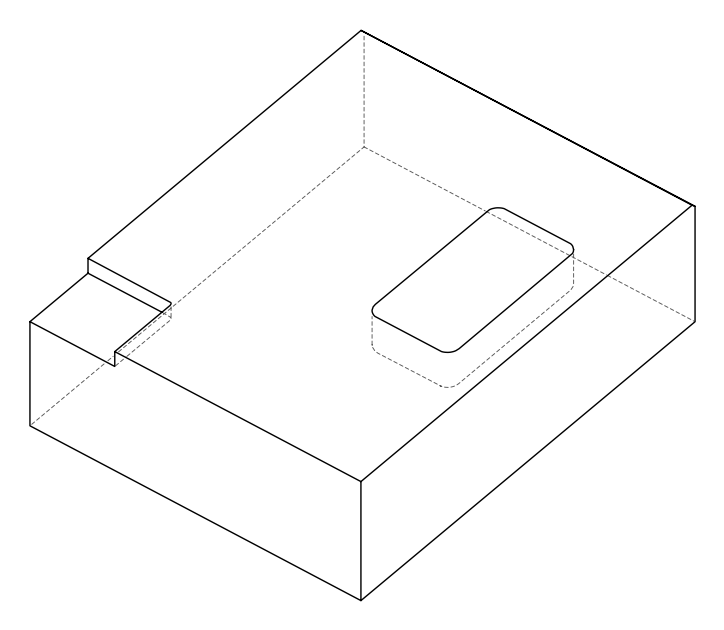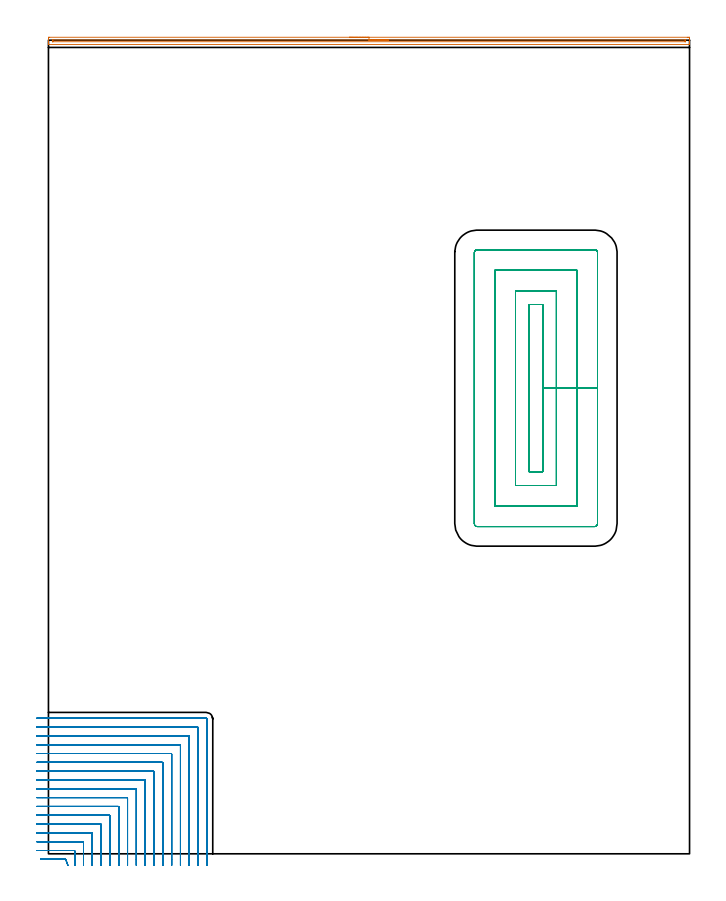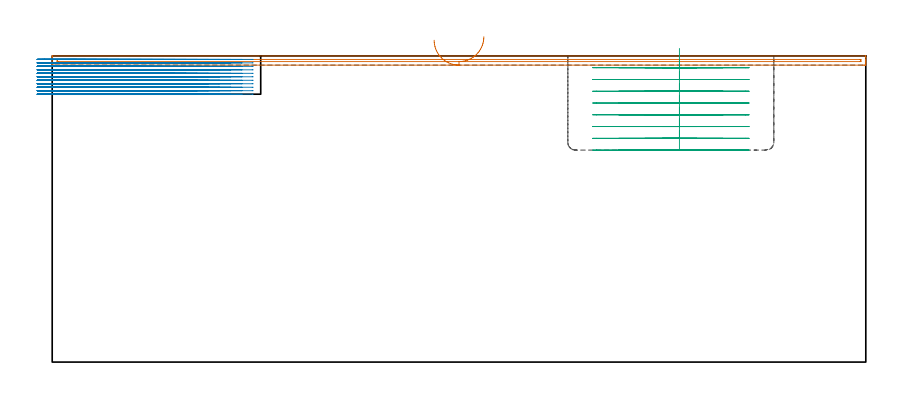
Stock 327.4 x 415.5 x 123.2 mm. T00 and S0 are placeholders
(PLAN: 3 operations, 2 tool changes, 63.1 min)
(1 AREA_MILL | FG_CHAMFER_SURFACE | UGT0205_001 | 5.39 min | 2241 mm3)
(2 MILL_CORNER_NOTCH_RECTANGULAR | CORNER_NOTCH_RECTANGULAR | UGT0201_014 | Follow Part, ap 1.5, ae 75% | 37.76 min | 93260 mm3)
(3 MILL_RECTANGULAR_POCKET | POCKET_RECTANGULAR_STRAIGHT | UGT0201_095 | Follow Part, ap 5, ae 75% | 19.95 min | 501723 mm3)
(TOOL UGT0205_001 | Chamfer Mill 20 x 3 x 45 deg. | D20 FL50 Z2)
(TOOL UGT0201_014 | End mill 6 mm | D6 FL24 Z4)
(TOOL UGT0201_095 | End mill 20 mm | D20 R3 FL38 Z4)
(OP 1 AREA_MILL)
G17 G21 G94 G90
T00 M6
G54
G17 G0 G90 X153.7 Y417. S1061 M3
G43 Z133.2 H0
Z129.5
G94 G1 X153.738 Z128.628 F250.
X153.852 Z127.763
X154.041 Z126.912
X154.303 Z126.08
X154.637 Z125.274
X155.04 Z124.5
X155.508 Z123.764
X156.04 Z123.072
X156.629 Z122.429
X157.272 Z121.839
X157.964 Z121.308
X158.7 Z120.84
X159.474 Z120.437
X160.28 Z120.103
X161.112 Z119.841
X161.964 Z119.652
X162.828 Z119.538
X163.7 Z119.5
X326.254
X326.779 Y416.999 Z119.501
X327.297 Y416.994 Z119.502
X327.392 Y416.991 Z119.505
X327.4 Y416.48 Z120.015
Y415.939 Z120.558
Y415.593 Z120.903
Y415.053 Z121.443
Y414.707 Z121.788
Y414.014 Z122.485
Y413.707 Z122.793
Y413.33 Z123.161
X327.391 Y413.303 Z123.188
X327.226 Y413.3 Z123.2
X0.174
X0.009 Y413.303 Z123.188
X0. Y413.33 Z123.161
Y413.706 Z122.793
Y414.014 Z122.485
Y414.707 Z121.788
Y415.939 Z120.558
X0.004 Y416.48 Z120.015
X0.008 Y416.991 Z119.505
X0.103 Y416.994 Z119.502
X0.621 Y417. Z119.5
X163.7
Y415.586 Z120.914
X324.984
X325.214 Y415.585 Z120.915
X325.322 Y415.583 Z120.917
X325.374 Y415.58 Z120.92
X325.39 Y415.577 Z120.923
X325.392 Y415.559 Z120.941
X325.396 Y415.447 Z121.053
X325.399 Y415.189 Z121.311
X325.397 Y414.948 Z121.552
X325.392 Y414.745 Z121.755
X325.39 Y414.724 Z121.776
X325.374 Y414.721 Z121.779
X325.321 Y414.718 Z121.782
X325.211 Y414.715 Z121.785
X324.992 Y414.714 Z121.786
X2.408
X2.186 Y414.715 Z121.785
X2.078 Y414.717 Z121.783
X2.026 Y414.721 Z121.779
X2.01 Y414.723 Z121.777
X2.008 Y414.741 Z121.759
X2.004 Y414.853 Z121.647
X2.001 Y415.111 Z121.389
X2.006 Y415.484 Z121.016
X2.01 Y415.559 Z120.941
X2.015 Y415.58 Z120.92
X2.021 Y415.581 Z120.919
X2.075 Y415.584 Z120.916
X2.185 Y415.585 Z120.915
X2.406 Y415.586 Z120.914
X163.7
X164.572 Z120.952
X165.436 Z121.066
X166.288 Z121.255
X167.12 Z121.517
X167.926 Z121.851
X168.7 Z122.254
X169.436 Z122.723
X170.128 Z123.254
X170.771 Z123.843
X171.36 Z124.486
X171.892 Z125.178
X172.36 Z125.914
X172.763 Z126.688
X173.097 Z127.494
X173.359 Z128.326
X173.548 Z129.178
X173.662 Z130.043
X173.7 Z130.914
G0 Z133.2
M5
M2
(OP 2 MILL_CORNER_NOTCH_RECTANGULAR)
G17 G21 G94 G90
T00 M6
G54
G17 G0 G90 X9.883 Y-5.829 S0 M3
G43 Z133.2 H0
Z121.8
G94 G1 X8.883 Y-3. F250.
G3 X8.605 Y-2.8 R0.3 F500.
G1 X-1.077
X-4.077 F250.
G0 Z133.2
X13.4 Y-6.
Z121.8
G1 Y-3.
Y1.405 F500.
G3 X13.105 Y1.7 R0.3
G1 X-3.
X-6. F250.
G0 Z133.2
X17.9 Y-6.
Z121.8
G1 Y-3.
Y5.904 F500.
G3 X17.604 Y6.2 R0.3
G1 X-3.
X-6. F250.
G0 Z133.2
X22.4 Y-6.
Z121.8
G1 Y-3.
Y10.404 F500.
G3 X22.104 Y10.7 R0.3
G1 X-3.
X-6. F250.
G0 Z133.2
X26.9 Y-6.
Z121.8
G1 Y-3.
Y14.904 F500.
G3 X26.604 Y15.2 R0.3
G1 X-3.
X-6. F250.
G0 Z133.2
X31.4 Y-6.
Z121.8
G1 Y-3.
Y19.404 F500.
G3 X31.104 Y19.7 R0.3
G1 X-3.
X-6. F250.
G0 Z133.2
X35.9 Y-6.
Z121.8
G1 Y-3.
Y23.904 F500.
G3 X35.604 Y24.2 R0.3
G1 X-3.
X-6. F250.
G0 Z133.2
X40.4 Y-6.
Z121.8
G1 Y-3.
Y28.404 F500.
G3 X40.104 Y28.7 R0.3
G1 X-3.
X-6. F250.
G0 Z133.2
X44.9 Y-6.
Z121.8
G1 Y-3.
Y32.904 F500.
G3 X44.604 Y33.2 R0.3
G1 X-3.
X-6. F250.
G0 Z133.2
X49.4 Y-6.
Z121.8
G1 Y-3.
Y37.403 F500.
G3 X49.103 Y37.7 R0.3
G1 X-3.
X-6. F250.
G0 Z133.2
X53.9 Y-6.
Z121.8
G1 Y-3.
Y41.903 F500.
G3 X53.603 Y42.2 R0.3
G1 X-3.
X-6. F250.
G0 Z133.2
X58.4 Y-6.
Z121.8
G1 Y-3.
Y46.403 F500.
G3 X58.103 Y46.7 R0.3
G1 X-3.
X-6. F250.
G0 Z133.2
X62.9 Y-6.
Z121.8
G1 Y-3.
Y50.903 F500.
G3 X62.603 Y51.2 R0.3
G1 X-3.
X-6. F250.
G0 Z133.2
X67.4 Y-6.
Z121.8
G1 Y-3.
Y55.403 F500.
G3 X67.103 Y55.7 R0.3
G1 X-3.
X-6. F250.
G0 Z133.2
X71.9 Y-6.
Z121.8
G1 Y-3.
Y59.903 F500.
G3 X71.603 Y60.2 R0.3
G1 X-3.
X-6. F250.
G0 Z133.2
X76.4 Y-6.
Z121.8
G1 Y-3.
Y64.403 F500.
G3 X76.103 Y64.7 R0.3
G1 X-3.
X-6. F250.
G0 Z133.2
X80.9 Y-6.
Z121.8
G1 Y-3.
Y68.8 F500.
G3 X80.5 Y69.2 R0.4
G1 X-3.
X-6. F250.
G0 Z133.2
X9.883 Y-5.829
Z120.4
G1 X8.883 Y-3.
G3 X8.605 Y-2.8 R0.3 F500.
G1 X-1.077
X-4.077 F250.
G0 Z133.2
X13.4 Y-6.
Z120.4
G1 Y-3.
Y1.405 F500.
G3 X13.105 Y1.7 R0.3
G1 X-3.
X-6. F250.
G0 Z133.2
X17.9 Y-6.
Z120.4
G1 Y-3.
Y5.904 F500.
G3 X17.604 Y6.2 R0.3
G1 X-3.
X-6. F250.
G0 Z133.2
X22.4 Y-6.
Z120.4
G1 Y-3.
Y10.404 F500.
G3 X22.104 Y10.7 R0.3
G1 X-3.
X-6. F250.
G0 Z133.2
X26.9 Y-6.
Z120.4
G1 Y-3.
Y14.904 F500.
G3 X26.604 Y15.2 R0.3
G1 X-3.
X-6. F250.
G0 Z133.2
X31.4 Y-6.
Z120.4
G1 Y-3.
Y19.404 F500.
G3 X31.104 Y19.7 R0.3
G1 X-3.
X-6. F250.
G0 Z133.2
X35.9 Y-6.
Z120.4
G1 Y-3.
Y23.904 F500.
G3 X35.604 Y24.2 R0.3
G1 X-3.
X-6. F250.
G0 Z133.2
X40.4 Y-6.
Z120.4
G1 Y-3.
Y28.404 F500.
G3 X40.104 Y28.7 R0.3
G1 X-3.
X-6. F250.
G0 Z133.2
X44.9 Y-6.
Z120.4
G1 Y-3.
Y32.903 F500.
G3 X44.603 Y33.2 R0.3
G1 X-3.
X-6. F250.
G0 Z133.2
X49.4 Y-6.
Z120.4
G1 Y-3.
Y37.403 F500.
G3 X49.103 Y37.7 R0.3
G1 X-3.
X-6. F250.
G0 Z133.2
X53.9 Y-6.
Z120.4
G1 Y-3.
Y41.903 F500.
G3 X53.603 Y42.2 R0.3
G1 X-3.
X-6. F250.
G0 Z133.2
X58.4 Y-6.
Z120.4
G1 Y-3.
Y46.403 F500.
G3 X58.103 Y46.7 R0.3
G1 X-3.
X-6. F250.
G0 Z133.2
X62.9 Y-6.
Z120.4
G1 Y-3.
Y50.903 F500.
G3 X62.603 Y51.2 R0.3
G1 X-3.
X-6. F250.
G0 Z133.2
X67.4 Y-6.
Z120.4
G1 Y-3.
Y55.403 F500.
G3 X67.103 Y55.7 R0.3
G1 X-3.
X-6. F250.
G0 Z133.2
X71.9 Y-6.
Z120.4
G1 Y-3.
Y59.903 F500.
G3 X71.603 Y60.2 R0.3
G1 X-3.
X-6. F250.
G0 Z133.2
X76.4 Y-6.
Z120.4
G1 Y-3.
Y64.403 F500.
G3 X76.103 Y64.7 R0.3
G1 X-3.
X-6. F250.
G0 Z133.2
X80.9 Y-6.
Z120.4
G1 Y-3.
Y68.8 F500.
G3 X80.5 Y69.2 R0.4
G1 X-3.
X-6. F250.
G0 Z133.2
X9.883 Y-5.829
Z119.
G1 X8.883 Y-3.
G3 X8.605 Y-2.8 R0.3 F500.
G1 X-1.077
X-4.077 F250.
G0 Z133.2
X13.4 Y-6.
Z119.
G1 Y-3.
Y1.405 F500.
G3 X13.105 Y1.7 R0.3
G1 X-3.
X-6. F250.
G0 Z133.2
X17.9 Y-6.
Z119.
G1 Y-3.
Y5.904 F500.
G3 X17.604 Y6.2 R0.3
G1 X-3.
X-6. F250.
G0 Z133.2
X22.4 Y-6.
Z119.
G1 Y-3.
Y10.404 F500.
G3 X22.104 Y10.7 R0.3
G1 X-3.
X-6. F250.
G0 Z133.2
X26.9 Y-6.
Z119.
G1 Y-3.
Y14.904 F500.
G3 X26.604 Y15.2 R0.3
G1 X-3.
X-6. F250.
G0 Z133.2
X31.4 Y-6.
Z119.
G1 Y-3.
Y19.404 F500.
G3 X31.104 Y19.7 R0.3
G1 X-3.
X-6. F250.
G0 Z133.2
X35.9 Y-6.
Z119.
G1 Y-3.
Y23.904 F500.
G3 X35.604 Y24.2 R0.3
G1 X-3.
X-6. F250.
G0 Z133.2
X40.4 Y-6.
Z119.
G1 Y-3.
Y28.404 F500.
G3 X40.104 Y28.7 R0.3
G1 X-3.
X-6. F250.
G0 Z133.2
X44.9 Y-6.
Z119.
G1 Y-3.
Y32.903 F500.
G3 X44.603 Y33.2 R0.3
G1 X-3.
X-6. F250.
G0 Z133.2
X49.4 Y-6.
Z119.
G1 Y-3.
Y37.403 F500.
G3 X49.103 Y37.7 R0.3
G1 X-3.
X-6. F250.
G0 Z133.2
X53.9 Y-6.
Z119.
G1 Y-3.
Y41.903 F500.
G3 X53.603 Y42.2 R0.3
G1 X-3.
X-6. F250.
G0 Z133.2
X58.4 Y-6.
Z119.
G1 Y-3.
Y46.403 F500.
G3 X58.103 Y46.7 R0.3
G1 X-3.
X-6. F250.
G0 Z133.2
X62.9 Y-6.
Z119.
G1 Y-3.
Y50.903 F500.
G3 X62.603 Y51.2 R0.3
G1 X-3.
X-6. F250.
G0 Z133.2
X67.4 Y-6.
Z119.
G1 Y-3.
Y55.403 F500.
G3 X67.103 Y55.7 R0.3
G1 X-3.
X-6. F250.
G0 Z133.2
X71.9 Y-6.
Z119.
G1 Y-3.
Y59.903 F500.
G3 X71.603 Y60.2 R0.3
G1 X-3.
X-6. F250.
G0 Z133.2
X76.4 Y-6.
Z119.
G1 Y-3.
Y64.403 F500.
G3 X76.103 Y64.7 R0.3
G1 X-3.
X-6. F250.
G0 Z133.2
X80.9 Y-6.
Z119.
G1 Y-3.
Y68.8 F500.
G3 X80.5 Y69.2 R0.4
G1 X-3.
X-6. F250.
G0 Z133.2
X9.883 Y-5.829
Z117.6
G1 X8.883 Y-3.
G3 X8.605 Y-2.8 R0.3 F500.
G1 X-1.077
X-4.077 F250.
G0 Z133.2
X13.4 Y-6.
Z117.6
G1 Y-3.
Y1.405 F500.
G3 X13.105 Y1.7 R0.3
G1 X-3.
X-6. F250.
G0 Z133.2
X17.9 Y-6.
Z117.6
G1 Y-3.
Y5.904 F500.
G3 X17.604 Y6.2 R0.3
G1 X-3.
X-6. F250.
G0 Z133.2
X22.4 Y-6.
Z117.6
G1 Y-3.
Y10.404 F500.
G3 X22.104 Y10.7 R0.3
G1 X-3.
X-6. F250.
G0 Z133.2
X26.9 Y-6.
Z117.6
G1 Y-3.
Y14.904 F500.
G3 X26.604 Y15.2 R0.3
G1 X-3.
X-6. F250.
G0 Z133.2
X31.4 Y-6.
Z117.6
G1 Y-3.
Y19.404 F500.
G3 X31.104 Y19.7 R0.3
G1 X-3.
X-6. F250.
G0 Z133.2
X35.9 Y-6.
Z117.6
G1 Y-3.
Y23.904 F500.
G3 X35.604 Y24.2 R0.3
G1 X-3.
X-6. F250.
G0 Z133.2
X40.4 Y-6.
Z117.6
G1 Y-3.
Y28.404 F500.
G3 X40.104 Y28.7 R0.3
G1 X-3.
X-6. F250.
G0 Z133.2
X44.9 Y-6.
Z117.6
G1 Y-3.
Y32.903 F500.
G3 X44.603 Y33.2 R0.3
G1 X-3.
X-6. F250.
G0 Z133.2
X49.4 Y-6.
Z117.6
G1 Y-3.
Y37.403 F500.
G3 X49.103 Y37.7 R0.3
G1 X-3.
X-6. F250.
G0 Z133.2
X53.9 Y-6.
Z117.6
G1 Y-3.
Y41.903 F500.
G3 X53.603 Y42.2 R0.3
G1 X-3.
X-6. F250.
G0 Z133.2
X58.4 Y-6.
Z117.6
G1 Y-3.
Y46.403 F500.
G3 X58.103 Y46.7 R0.3
G1 X-3.
X-6. F250.
G0 Z133.2
X62.9 Y-6.
Z117.6
G1 Y-3.
Y50.903 F500.
G3 X62.603 Y51.2 R0.3
G1 X-3.
X-6. F250.
G0 Z133.2
X67.4 Y-6.
Z117.6
G1 Y-3.
Y55.403 F500.
G3 X67.103 Y55.7 R0.3
G1 X-3.
X-6. F250.
G0 Z133.2
X71.9 Y-6.
Z117.6
G1 Y-3.
Y59.903 F500.
G3 X71.603 Y60.2 R0.3
G1 X-3.
X-6. F250.
G0 Z133.2
X76.4 Y-6.
Z117.6
G1 Y-3.
Y64.403 F500.
G3 X76.103 Y64.7 R0.3
G1 X-3.
X-6. F250.
G0 Z133.2
X80.9 Y-6.
Z117.6
G1 Y-3.
Y68.8 F500.
G3 X80.5 Y69.2 R0.4
G1 X-3.
X-6. F250.
G0 Z133.2
X9.883 Y-5.829
Z116.2
G1 X8.883 Y-3.
G3 X8.605 Y-2.8 R0.3 F500.
G1 X-1.077
X-4.077 F250.
G0 Z133.2
X13.4 Y-6.
Z116.2
G1 Y-3.
Y1.405 F500.
G3 X13.105 Y1.7 R0.3
G1 X-3.
X-6. F250.
G0 Z133.2
X17.9 Y-6.
Z116.2
G1 Y-3.
Y5.904 F500.
G3 X17.604 Y6.2 R0.3
G1 X-3.
X-6. F250.
G0 Z133.2
X22.4 Y-6.
Z116.2
G1 Y-3.
Y10.404 F500.
G3 X22.104 Y10.7 R0.3
G1 X-3.
X-6. F250.
G0 Z133.2
X26.9 Y-6.
Z116.2
G1 Y-3.
Y14.904 F500.
G3 X26.604 Y15.2 R0.3
G1 X-3.
X-6. F250.
G0 Z133.2
X31.4 Y-6.
Z116.2
G1 Y-3.
Y19.404 F500.
G3 X31.104 Y19.7 R0.3
G1 X-3.
X-6. F250.
G0 Z133.2
X35.9 Y-6.
Z116.2
G1 Y-3.
Y23.904 F500.
G3 X35.604 Y24.2 R0.3
G1 X-3.
X-6. F250.
G0 Z133.2
X40.4 Y-6.
Z116.2
G1 Y-3.
Y28.404 F500.
G3 X40.104 Y28.7 R0.3
G1 X-3.
X-6. F250.
G0 Z133.2
X44.9 Y-6.
Z116.2
G1 Y-3.
Y32.903 F500.
G3 X44.603 Y33.2 R0.3
G1 X-3.
X-6. F250.
G0 Z133.2
X49.4 Y-6.
Z116.2
G1 Y-3.
Y37.403 F500.
G3 X49.103 Y37.7 R0.3
G1 X-3.
X-6. F250.
G0 Z133.2
X53.9 Y-6.
Z116.2
G1 Y-3.
Y41.903 F500.
G3 X53.603 Y42.2 R0.3
G1 X-3.
X-6. F250.
G0 Z133.2
X58.4 Y-6.
Z116.2
G1 Y-3.
Y46.403 F500.
G3 X58.103 Y46.7 R0.3
G1 X-3.
X-6. F250.
G0 Z133.2
X62.9 Y-6.
Z116.2
G1 Y-3.
Y50.903 F500.
G3 X62.603 Y51.2 R0.3
G1 X-3.
X-6. F250.
G0 Z133.2
X67.4 Y-6.
Z116.2
G1 Y-3.
Y55.403 F500.
G3 X67.103 Y55.7 R0.3
G1 X-3.
X-6. F250.
G0 Z133.2
X71.9 Y-6.
Z116.2
G1 Y-3.
Y59.903 F500.
G3 X71.603 Y60.2 R0.3
G1 X-3.
X-6. F250.
G0 Z133.2
X76.4 Y-6.
Z116.2
G1 Y-3.
Y64.403 F500.
G3 X76.103 Y64.7 R0.3
G1 X-3.
X-6. F250.
G0 Z133.2
X80.9 Y-6.
Z116.2
G1 Y-3.
Y68.8 F500.
G3 X80.5 Y69.2 R0.4
G1 X-3.
X-6. F250.
G0 Z133.2
X9.883 Y-5.829
Z114.8
G1 X8.883 Y-3.
G3 X8.605 Y-2.8 R0.3 F500.
G1 X-1.077
X-4.077 F250.
G0 Z133.2
X13.4 Y-6.
Z114.8
G1 Y-3.
Y1.405 F500.
G3 X13.105 Y1.7 R0.3
G1 X-3.
X-6. F250.
G0 Z133.2
X17.9 Y-6.
Z114.8
G1 Y-3.
Y5.904 F500.
G3 X17.604 Y6.2 R0.3
G1 X-3.
X-6. F250.
G0 Z133.2
X22.4 Y-6.
Z114.8
G1 Y-3.
Y10.404 F500.
G3 X22.104 Y10.7 R0.3
G1 X-3.
X-6. F250.
G0 Z133.2
X26.9 Y-6.
Z114.8
G1 Y-3.
Y14.904 F500.
G3 X26.604 Y15.2 R0.3
G1 X-3.
X-6. F250.
G0 Z133.2
X31.4 Y-6.
Z114.8
G1 Y-3.
Y19.404 F500.
G3 X31.104 Y19.7 R0.3
G1 X-3.
X-6. F250.
G0 Z133.2
X35.9 Y-6.
Z114.8
G1 Y-3.
Y23.904 F500.
G3 X35.604 Y24.2 R0.3
G1 X-3.
X-6. F250.
G0 Z133.2
X40.4 Y-6.
Z114.8
G1 Y-3.
Y28.404 F500.
G3 X40.104 Y28.7 R0.3
G1 X-3.
X-6. F250.
G0 Z133.2
X44.9 Y-6.
Z114.8
G1 Y-3.
Y32.903 F500.
G3 X44.603 Y33.2 R0.3
G1 X-3.
X-6. F250.
G0 Z133.2
X49.4 Y-6.
Z114.8
G1 Y-3.
Y37.403 F500.
G3 X49.103 Y37.7 R0.3
G1 X-3.
X-6. F250.
G0 Z133.2
X53.9 Y-6.
Z114.8
G1 Y-3.
Y41.903 F500.
G3 X53.603 Y42.2 R0.3
G1 X-3.
X-6. F250.
G0 Z133.2
X58.4 Y-6.
Z114.8
G1 Y-3.
Y46.403 F500.
G3 X58.103 Y46.7 R0.3
G1 X-3.
X-6. F250.
G0 Z133.2
X62.9 Y-6.
Z114.8
G1 Y-3.
Y50.903 F500.
G3 X62.603 Y51.2 R0.3
G1 X-3.
X-6. F250.
G0 Z133.2
X67.4 Y-6.
Z114.8
G1 Y-3.
Y55.403 F500.
G3 X67.103 Y55.7 R0.3
G1 X-3.
X-6. F250.
G0 Z133.2
X71.9 Y-6.
Z114.8
G1 Y-3.
Y59.903 F500.
G3 X71.603 Y60.2 R0.3
G1 X-3.
X-6. F250.
G0 Z133.2
X76.4 Y-6.
Z114.8
G1 Y-3.
Y64.403 F500.
G3 X76.103 Y64.7 R0.3
G1 X-3.
X-6. F250.
G0 Z133.2
X80.9 Y-6.
Z114.8
G1 Y-3.
Y68.8 F500.
G3 X80.5 Y69.2 R0.4
G1 X-3.
X-6. F250.
G0 Z133.2
X9.883 Y-5.829
Z113.4
G1 X8.883 Y-3.
G3 X8.605 Y-2.8 R0.3 F500.
G1 X-1.077
X-4.077 F250.
G0 Z133.2
X13.4 Y-6.
Z113.4
G1 Y-3.
Y1.405 F500.
G3 X13.105 Y1.7 R0.3
G1 X-3.
X-6. F250.
G0 Z133.2
X17.9 Y-6.
Z113.4
G1 Y-3.
Y5.904 F500.
G3 X17.604 Y6.2 R0.3
G1 X-3.
X-6. F250.
G0 Z133.2
X22.4 Y-6.
Z113.4
G1 Y-3.
Y10.404 F500.
G3 X22.104 Y10.7 R0.3
G1 X-3.
X-6. F250.
G0 Z133.2
X26.9 Y-6.
Z113.4
G1 Y-3.
Y14.904 F500.
G3 X26.604 Y15.2 R0.3
G1 X-3.
X-6. F250.
G0 Z133.2
X31.4 Y-6.
Z113.4
G1 Y-3.
Y19.404 F500.
G3 X31.104 Y19.7 R0.3
G1 X-3.
X-6. F250.
G0 Z133.2
X35.9 Y-6.
Z113.4
G1 Y-3.
Y23.904 F500.
G3 X35.604 Y24.2 R0.3
G1 X-3.
X-6. F250.
G0 Z133.2
X40.4 Y-6.
Z113.4
G1 Y-3.
Y28.404 F500.
G3 X40.104 Y28.7 R0.3
G1 X-3.
X-6. F250.
G0 Z133.2
X44.9 Y-6.
Z113.4
G1 Y-3.
Y32.903 F500.
G3 X44.603 Y33.2 R0.3
G1 X-3.
X-6. F250.
G0 Z133.2
X49.4 Y-6.
Z113.4
G1 Y-3.
Y37.403 F500.
G3 X49.103 Y37.7 R0.3
G1 X-3.
X-6. F250.
G0 Z133.2
X53.9 Y-6.
Z113.4
G1 Y-3.
Y41.903 F500.
G3 X53.603 Y42.2 R0.3
G1 X-3.
X-6. F250.
G0 Z133.2
X58.4 Y-6.
Z113.4
G1 Y-3.
Y46.403 F500.
G3 X58.103 Y46.7 R0.3
G1 X-3.
X-6. F250.
G0 Z133.2
X62.9 Y-6.
Z113.4
G1 Y-3.
Y50.903 F500.
G3 X62.603 Y51.2 R0.3
G1 X-3.
X-6. F250.
G0 Z133.2
X67.4 Y-6.
Z113.4
G1 Y-3.
Y55.403 F500.
G3 X67.103 Y55.7 R0.3
G1 X-3.
X-6. F250.
G0 Z133.2
X71.9 Y-6.
Z113.4
G1 Y-3.
Y59.903 F500.
G3 X71.603 Y60.2 R0.3
G1 X-3.
X-6. F250.
G0 Z133.2
X76.4 Y-6.
Z113.4
G1 Y-3.
Y64.403 F500.
G3 X76.103 Y64.7 R0.3
G1 X-3.
X-6. F250.
G0 Z133.2
X80.9 Y-6.
Z113.4
G1 Y-3.
Y68.8 F500.
G3 X80.5 Y69.2 R0.4
G1 X-3.
X-6. F250.
G0 Z133.2
X9.883 Y-5.829
Z112.
G1 X8.883 Y-3.
G3 X8.605 Y-2.8 R0.3 F500.
G1 X-1.077
X-4.077 F250.
G0 Z133.2
X13.4 Y-6.
Z112.
G1 Y-3.
Y1.405 F500.
G3 X13.105 Y1.7 R0.3
G1 X-3.
X-6. F250.
G0 Z133.2
X17.9 Y-6.
Z112.
G1 Y-3.
Y5.904 F500.
G3 X17.604 Y6.2 R0.3
G1 X-3.
X-6. F250.
G0 Z133.2
X22.4 Y-6.
Z112.
G1 Y-3.
Y10.404 F500.
G3 X22.104 Y10.7 R0.3
G1 X-3.
X-6. F250.
G0 Z133.2
X26.9 Y-6.
Z112.
G1 Y-3.
Y14.904 F500.
G3 X26.604 Y15.2 R0.3
G1 X-3.
X-6. F250.
G0 Z133.2
X31.4 Y-6.
Z112.
G1 Y-3.
Y19.404 F500.
G3 X31.104 Y19.7 R0.3
G1 X-3.
X-6. F250.
G0 Z133.2
X35.9 Y-6.
Z112.
G1 Y-3.
Y23.904 F500.
G3 X35.604 Y24.2 R0.3
G1 X-3.
X-6. F250.
G0 Z133.2
X40.4 Y-6.
Z112.
G1 Y-3.
Y28.404 F500.
G3 X40.104 Y28.7 R0.3
G1 X-3.
X-6. F250.
G0 Z133.2
X44.9 Y-6.
Z112.
G1 Y-3.
Y32.903 F500.
G3 X44.603 Y33.2 R0.3
G1 X-3.
X-6. F250.
G0 Z133.2
X49.4 Y-6.
Z112.
G1 Y-3.
Y37.403 F500.
G3 X49.103 Y37.7 R0.3
G1 X-3.
X-6. F250.
G0 Z133.2
X53.9 Y-6.
Z112.
G1 Y-3.
Y41.903 F500.
G3 X53.603 Y42.2 R0.3
G1 X-3.
X-6. F250.
G0 Z133.2
X58.4 Y-6.
Z112.
G1 Y-3.
Y46.403 F500.
G3 X58.103 Y46.7 R0.3
G1 X-3.
X-6. F250.
G0 Z133.2
X62.9 Y-6.
Z112.
G1 Y-3.
Y50.903 F500.
G3 X62.603 Y51.2 R0.3
G1 X-3.
X-6. F250.
G0 Z133.2
X67.4 Y-6.
Z112.
G1 Y-3.
Y55.403 F500.
G3 X67.103 Y55.7 R0.3
G1 X-3.
X-6. F250.
G0 Z133.2
X71.9 Y-6.
Z112.
G1 Y-3.
Y59.903 F500.
G3 X71.603 Y60.2 R0.3
G1 X-3.
X-6. F250.
G0 Z133.2
X76.4 Y-6.
Z112.
G1 Y-3.
Y64.403 F500.
G3 X76.103 Y64.7 R0.3
G1 X-3.
X-6. F250.
G0 Z133.2
X80.9 Y-6.
Z112.
G1 Y-3.
Y68.8 F500.
G3 X80.5 Y69.2 R0.4
G1 X-3.
X-6. F250.
G0 Z133.2
X9.883 Y-5.829
Z110.6
G1 X8.883 Y-3.
G3 X8.605 Y-2.8 R0.3 F500.
G1 X-1.077
X-4.077 F250.
G0 Z133.2
X13.4 Y-6.
Z110.6
G1 Y-3.
Y1.405 F500.
G3 X13.105 Y1.7 R0.3
G1 X-3.
X-6. F250.
G0 Z133.2
X17.9 Y-6.
Z110.6
G1 Y-3.
Y5.904 F500.
G3 X17.604 Y6.2 R0.3
G1 X-3.
X-6. F250.
G0 Z133.2
X22.4 Y-6.
Z110.6
G1 Y-3.
Y10.404 F500.
G3 X22.104 Y10.7 R0.3
G1 X-3.
X-6. F250.
G0 Z133.2
X26.9 Y-6.
Z110.6
G1 Y-3.
Y14.904 F500.
G3 X26.604 Y15.2 R0.3
G1 X-3.
X-6. F250.
G0 Z133.2
X31.4 Y-6.
Z110.6
G1 Y-3.
Y19.404 F500.
G3 X31.104 Y19.7 R0.3
G1 X-3.
X-6. F250.
G0 Z133.2
X35.9 Y-6.
Z110.6
G1 Y-3.
Y23.904 F500.
G3 X35.604 Y24.2 R0.3
G1 X-3.
X-6. F250.
G0 Z133.2
X40.4 Y-6.
Z110.6
G1 Y-3.
Y28.404 F500.
G3 X40.104 Y28.7 R0.3
G1 X-3.
X-6. F250.
G0 Z133.2
X44.9 Y-6.
Z110.6
G1 Y-3.
Y32.903 F500.
G3 X44.603 Y33.2 R0.3
G1 X-3.
X-6. F250.
G0 Z133.2
X49.4 Y-6.
Z110.6
G1 Y-3.
Y37.403 F500.
G3 X49.103 Y37.7 R0.3
G1 X-3.
X-6. F250.
G0 Z133.2
X53.9 Y-6.
Z110.6
G1 Y-3.
Y41.903 F500.
G3 X53.603 Y42.2 R0.3
G1 X-3.
X-6. F250.
G0 Z133.2
X58.4 Y-6.
Z110.6
G1 Y-3.
Y46.403 F500.
G3 X58.103 Y46.7 R0.3
G1 X-3.
X-6. F250.
G0 Z133.2
X62.9 Y-6.
Z110.6
G1 Y-3.
Y50.903 F500.
G3 X62.603 Y51.2 R0.3
G1 X-3.
X-6. F250.
G0 Z133.2
X67.4 Y-6.
Z110.6
G1 Y-3.
Y55.403 F500.
G3 X67.103 Y55.7 R0.3
G1 X-3.
X-6. F250.
G0 Z133.2
X71.9 Y-6.
Z110.6
G1 Y-3.
Y59.903 F500.
G3 X71.603 Y60.2 R0.3
G1 X-3.
X-6. F250.
G0 Z133.2
X76.4 Y-6.
Z110.6
G1 Y-3.
Y64.403 F500.
G3 X76.103 Y64.7 R0.3
G1 X-3.
X-6. F250.
G0 Z133.2
X80.9 Y-6.
Z110.6
G1 Y-3.
Y68.8 F500.
G3 X80.5 Y69.2 R0.4
G1 X-3.
X-6. F250.
G0 Z133.2
X9.883 Y-5.829
Z109.2
G1 X8.883 Y-3.
G3 X8.605 Y-2.8 R0.3 F500.
G1 X-1.077
X-4.077 F250.
G0 Z133.2
X13.4 Y-6.
Z109.2
G1 Y-3.
Y1.405 F500.
G3 X13.105 Y1.7 R0.3
G1 X-3.
X-6. F250.
G0 Z133.2
X17.9 Y-6.
Z109.2
G1 Y-3.
Y5.904 F500.
G3 X17.604 Y6.2 R0.3
G1 X-3.
X-6. F250.
G0 Z133.2
X22.4 Y-6.
Z109.2
G1 Y-3.
Y10.404 F500.
G3 X22.104 Y10.7 R0.3
G1 X-3.
X-6. F250.
G0 Z133.2
X26.9 Y-6.
Z109.2
G1 Y-3.
Y14.904 F500.
G3 X26.604 Y15.2 R0.3
G1 X-3.
X-6. F250.
G0 Z133.2
X31.4 Y-6.
Z109.2
G1 Y-3.
Y19.404 F500.
G3 X31.104 Y19.7 R0.3
G1 X-3.
X-6. F250.
G0 Z133.2
X35.9 Y-6.
Z109.2
G1 Y-3.
Y23.904 F500.
G3 X35.604 Y24.2 R0.3
G1 X-3.
X-6. F250.
G0 Z133.2
X40.4 Y-6.
Z109.2
G1 Y-3.
Y28.404 F500.
G3 X40.104 Y28.7 R0.3
G1 X-3.
X-6. F250.
G0 Z133.2
X44.9 Y-6.
Z109.2
G1 Y-3.
Y32.903 F500.
G3 X44.603 Y33.2 R0.3
G1 X-3.
X-6. F250.
G0 Z133.2
X49.4 Y-6.
Z109.2
G1 Y-3.
Y37.403 F500.
G3 X49.103 Y37.7 R0.3
G1 X-3.
X-6. F250.
G0 Z133.2
X53.9 Y-6.
Z109.2
G1 Y-3.
Y41.903 F500.
G3 X53.603 Y42.2 R0.3
G1 X-3.
X-6. F250.
G0 Z133.2
X58.4 Y-6.
Z109.2
G1 Y-3.
Y46.403 F500.
G3 X58.103 Y46.7 R0.3
G1 X-3.
X-6. F250.
G0 Z133.2
X62.9 Y-6.
Z109.2
G1 Y-3.
Y50.903 F500.
G3 X62.603 Y51.2 R0.3
G1 X-3.
X-6. F250.
G0 Z133.2
X67.4 Y-6.
Z109.2
G1 Y-3.
Y55.403 F500.
G3 X67.103 Y55.7 R0.3
G1 X-3.
X-6. F250.
G0 Z133.2
X71.9 Y-6.
Z109.2
G1 Y-3.
Y59.903 F500.
G3 X71.603 Y60.2 R0.3
G1 X-3.
X-6. F250.
G0 Z133.2
X76.4 Y-6.
Z109.2
G1 Y-3.
Y64.403 F500.
G3 X76.103 Y64.7 R0.3
G1 X-3.
X-6. F250.
G0 Z133.2
X80.9 Y-6.
Z109.2
G1 Y-3.
Y68.8 F500.
G3 X80.5 Y69.2 R0.4
G1 X-3.
X-6. F250.
G0 Z133.2
X9.883 Y-5.829
Z107.8
G1 X8.883 Y-3.
G3 X8.605 Y-2.8 R0.3 F500.
G1 X-1.077
X-4.077 F250.
G0 Z133.2
X13.4 Y-6.
Z107.8
G1 Y-3.
Y1.405 F500.
G3 X13.105 Y1.7 R0.3
G1 X-3.
X-6. F250.
G0 Z133.2
X17.9 Y-6.
Z107.8
G1 Y-3.
Y5.904 F500.
G3 X17.604 Y6.2 R0.3
G1 X-3.
X-6. F250.
G0 Z133.2
X22.4 Y-6.
Z107.8
G1 Y-3.
Y10.404 F500.
G3 X22.104 Y10.7 R0.3
G1 X-3.
X-6. F250.
G0 Z133.2
X26.9 Y-6.
Z107.8
G1 Y-3.
Y14.904 F500.
G3 X26.604 Y15.2 R0.3
G1 X-3.
X-6. F250.
G0 Z133.2
X31.4 Y-6.
Z107.8
G1 Y-3.
Y19.404 F500.
G3 X31.104 Y19.7 R0.3
G1 X-3.
X-6. F250.
G0 Z133.2
X35.9 Y-6.
Z107.8
G1 Y-3.
Y23.904 F500.
G3 X35.604 Y24.2 R0.3
G1 X-3.
X-6. F250.
G0 Z133.2
X40.4 Y-6.
Z107.8
G1 Y-3.
Y28.404 F500.
G3 X40.104 Y28.7 R0.3
G1 X-3.
X-6. F250.
G0 Z133.2
X44.9 Y-6.
Z107.8
G1 Y-3.
Y32.903 F500.
G3 X44.603 Y33.2 R0.3
G1 X-3.
X-6. F250.
G0 Z133.2
X49.4 Y-6.
Z107.8
G1 Y-3.
Y37.403 F500.
G3 X49.103 Y37.7 R0.3
G1 X-3.
X-6. F250.
G0 Z133.2
X53.9 Y-6.
Z107.8
G1 Y-3.
Y41.903 F500.
G3 X53.603 Y42.2 R0.3
G1 X-3.
X-6. F250.
G0 Z133.2
X58.4 Y-6.
Z107.8
G1 Y-3.
Y46.403 F500.
G3 X58.103 Y46.7 R0.3
G1 X-3.
X-6. F250.
G0 Z133.2
X62.9 Y-6.
Z107.8
G1 Y-3.
Y50.903 F500.
G3 X62.603 Y51.2 R0.3
G1 X-3.
X-6. F250.
G0 Z133.2
X67.4 Y-6.
Z107.8
G1 Y-3.
Y55.403 F500.
G3 X67.103 Y55.7 R0.3
G1 X-3.
X-6. F250.
G0 Z133.2
X71.9 Y-6.
Z107.8
G1 Y-3.
Y59.903 F500.
G3 X71.603 Y60.2 R0.3
G1 X-3.
X-6. F250.
G0 Z133.2
X76.4 Y-6.
Z107.8
G1 Y-3.
Y64.403 F500.
G3 X76.103 Y64.7 R0.3
G1 X-3.
X-6. F250.
G0 Z133.2
X80.9 Y-6.
Z107.8
G1 Y-3.
Y68.8 F500.
G3 X80.5 Y69.2 R0.4
G1 X-3.
X-6. F250.
G0 Z133.2
M5
M2
(OP 3 MILL_RECTANGULAR_POCKET)
G17 G21 G94 G90
T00 M6
G54
G17 G0 G90 X252.4 Y208.923 S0 M3
G43 Z133.2 H0
Z126.2
G94 G1 Y237.8 Z118.462 F250.
Y280.5 F500.
X245.5
Y195.1
X252.4
Y237.8
X259.4
Y287.5
X238.5
Y188.1
X259.4
Y237.8
X269.9
Y298.
X228.
Y177.6
X269.9
Y237.8
X280.4
Y307.
G3 X278.9 Y308.5 R1.5
G1 X219.
G3 X217.5 Y307. R1.5
G1 Y168.6
G3 X219. Y167.1 R1.5
G1 X278.9
G3 X280.4 Y168.6 R1.5
G1 Y237.8
Y238.8
G0 X252.4 Y208.923 Z121.462
G1 Y237.8 Z113.725 F250.
Y280.5 F500.
X245.5
Y195.1
X252.4
Y237.8
X259.4
Y287.5
X238.5
Y188.1
X259.4
Y237.8
X269.9
Y298.
X228.
Y177.6
X269.9
Y237.8
X280.4
Y307.
G3 X278.9 Y308.5 R1.5
G1 X219.
G3 X217.5 Y307. R1.5
G1 Y168.6
G3 X219. Y167.1 R1.5
G1 X278.9
G3 X280.4 Y168.6 R1.5
G1 Y237.8
Y238.8
G0 X252.4 Y208.923 Z116.725
G1 Y237.8 Z108.987 F250.
Y280.5 F500.
X245.5
Y195.1
X252.4
Y237.8
X259.4
Y287.5
X238.5
Y188.1
X259.4
Y237.8
X269.9
Y298.
X228.
Y177.6
X269.9
Y237.8
X280.4
Y307.
G3 X278.9 Y308.5 R1.5
G1 X219.
G3 X217.5 Y307. R1.5
G1 Y168.6
G3 X219. Y167.1 R1.5
G1 X278.9
G3 X280.4 Y168.6 R1.5
G1 Y237.8
Y238.8
G0 X252.4 Y208.923 Z111.987
G1 Y237.8 Z104.25 F250.
Y280.5 F500.
X245.5
Y195.1
X252.4
Y237.8
X259.4
Y287.5
X238.5
Y188.1
X259.4
Y237.8
X269.9
Y298.
X228.
Y177.6
X269.9
Y237.8
X280.4
Y307.
G3 X278.9 Y308.5 R1.5
G1 X219.
G3 X217.5 Y307. R1.5
G1 Y168.6
G3 X219. Y167.1 R1.5
G1 X278.9
G3 X280.4 Y168.6 R1.5
G1 Y237.8
Y238.8
G0 X252.4 Y208.923 Z107.25
G1 Y237.8 Z99.512 F250.
Y280.5 F500.
X245.5
Y195.1
X252.4
Y237.8
X259.4
Y287.5
X238.5
Y188.1
X259.4
Y237.8
X269.9
Y298.
X228.
Y177.6
X269.9
Y237.8
X280.4
Y307.
G3 X278.9 Y308.5 R1.5
G1 X219.
G3 X217.5 Y307. R1.5
G1 Y168.6
G3 X219. Y167.1 R1.5
G1 X278.9
G3 X280.4 Y168.6 R1.5
G1 Y237.8
Y238.8
G0 X252.4 Y208.923 Z102.512
G1 Y237.8 Z94.775 F250.
Y280.5 F500.
X245.5
Y195.1
X252.4
Y237.8
X259.4
Y287.5
X238.5
Y188.1
X259.4
Y237.8
X269.9
Y298.
X228.
Y177.6
X269.9
Y237.8
X280.4
Y307.
G3 X278.9 Y308.5 R1.5
G1 X219.
G3 X217.5 Y307. R1.5
G1 Y168.6
G3 X219. Y167.1 R1.5
G1 X278.9
G3 X280.4 Y168.6 R1.5
G1 Y237.8
Y238.8
G0 X252.4 Y208.923 Z97.775
G1 Y237.8 Z90.037 F250.
Y280.5 F500.
X245.5
Y195.1
X252.4
Y237.8
X259.4
Y287.5
X238.5
Y188.1
X259.4
Y237.8
X269.9
Y298.
X228.
Y177.6
X269.9
Y237.8
X280.4
Y307.
G3 X278.9 Y308.5 R1.5
G1 X219.
G3 X217.5 Y307. R1.5
G1 Y168.6
G3 X219. Y167.1 R1.5
G1 X278.9
G3 X280.4 Y168.6 R1.5
G1 Y237.8
Y238.8
G0 X252.4 Y208.923 Z93.037
G1 Y237.8 Z85.3 F250.
Y280.5 F500.
X245.5
Y195.1
X252.4
Y237.8
X259.4
Y287.5
X238.5
Y188.1
X259.4
Y237.8
X269.9
Y298.
X228.
Y177.6
X269.9
Y237.8
X280.4
Y307.
G3 X278.9 Y308.5 R1.5
G1 X219.
G3 X217.5 Y307. R1.5
G1 Y168.6
G3 X219. Y167.1 R1.5
G1 X278.9
G3 X280.4 Y168.6 R1.5
G1 Y237.8
Y238.8
G0 Z133.2
M5
M2
